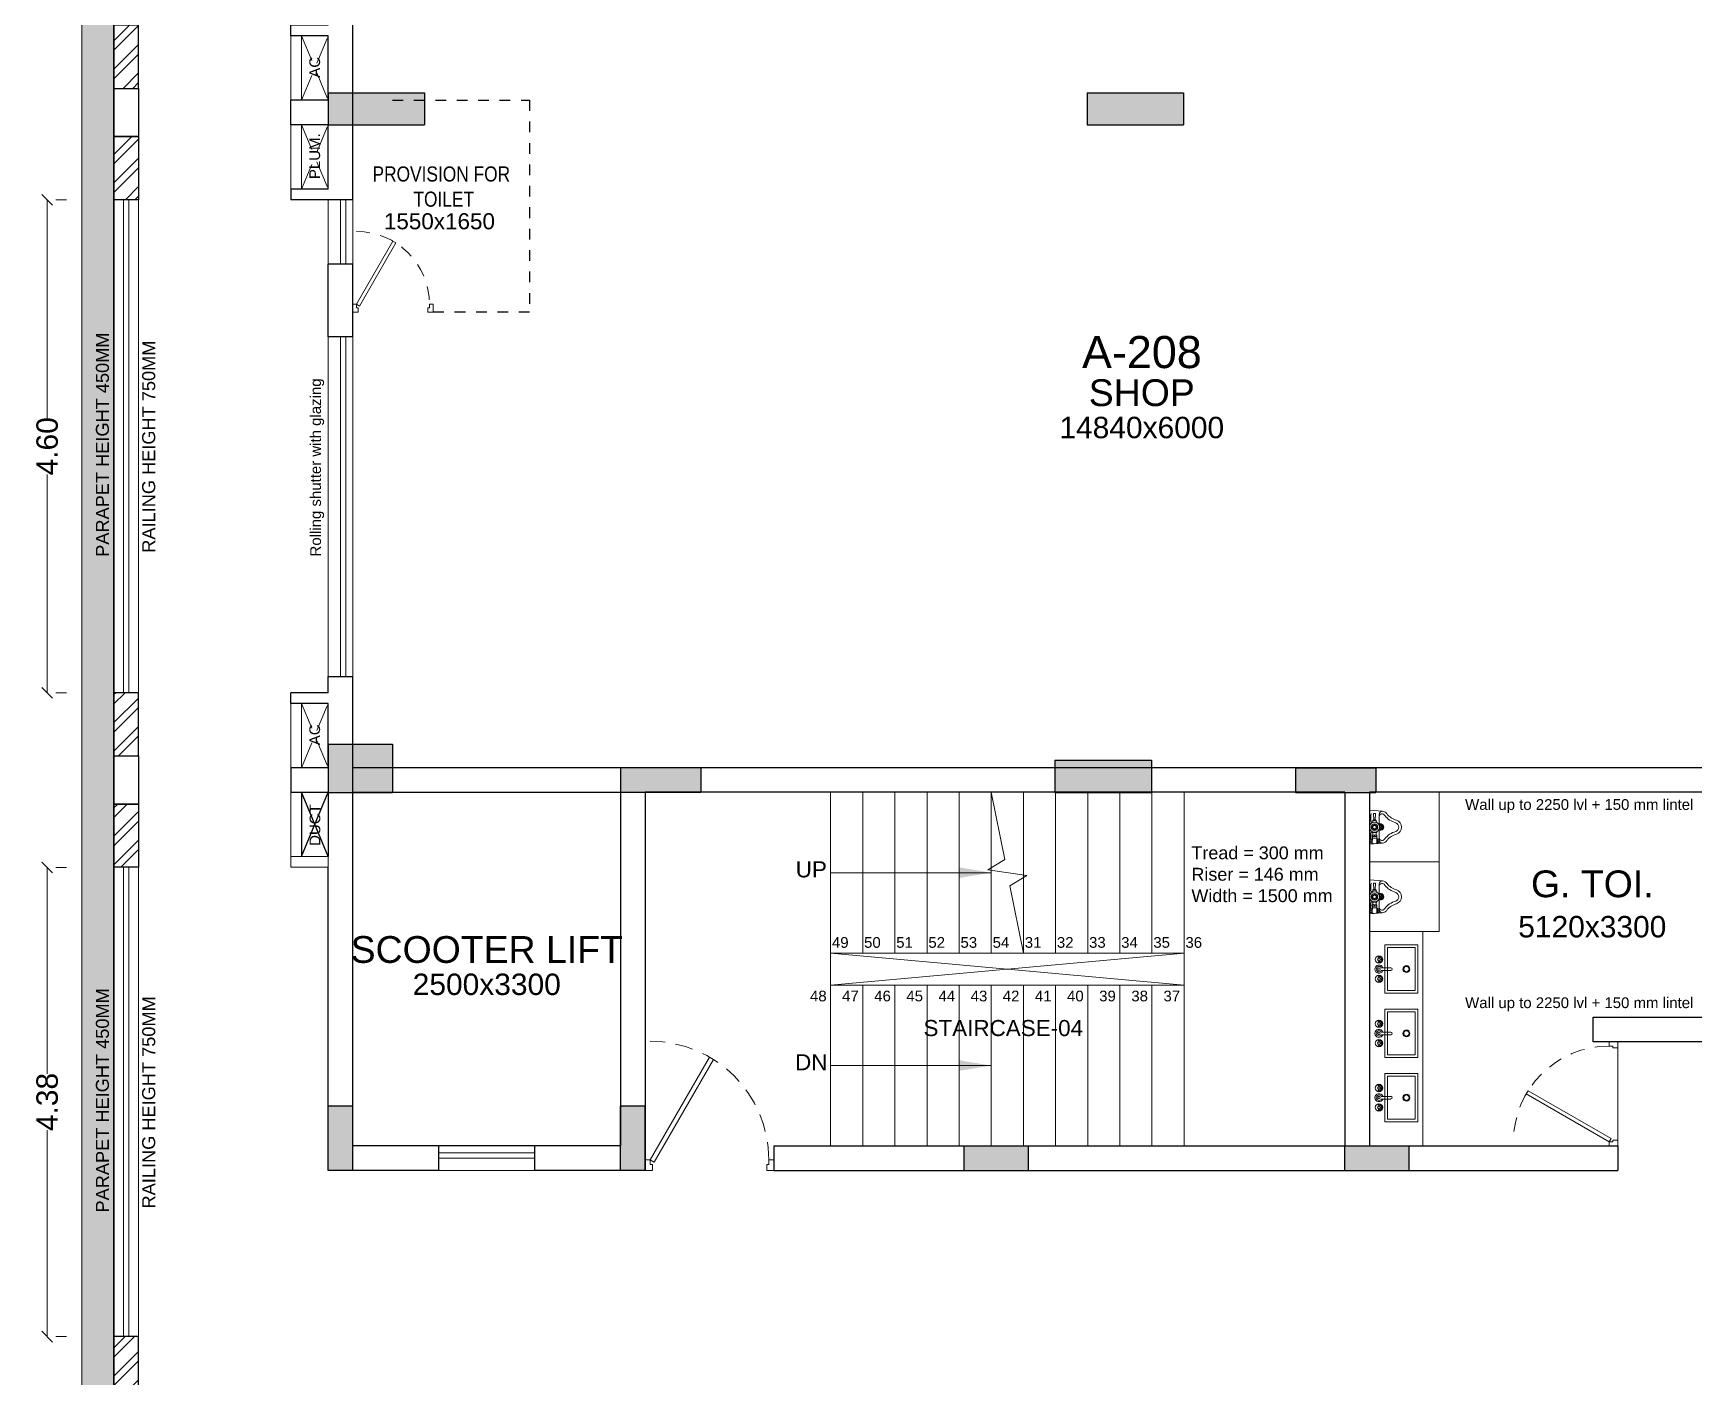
# Model space of a CAD drawing. Header units: metres. Extents: x 9819 to 10514, y 4405 to 4599.
# Drawn here: x 10223.32 to 10238.82, y 4549.88 to 4562.42 of the extents above; entities that cross this region are included whole.
import ezdxf
from ezdxf.enums import TextEntityAlignment as Align

# ---------------------------------------------------------------- set-up
doc = ezdxf.new("R2010")
doc.units = ezdxf.units.M
doc.header["$MEASUREMENT"] = 0
doc.header["$PDMODE"] = 35
doc.header["$PDSIZE"] = 0.3
for name, pattern in [('DASHED2', [0.375, 0.25, -0.125]), ('DOT2', [0.125, 0, -0.125]), ('HIDDEN', [0.375, 0.25, -0.125])]:
    doc.linetypes.add(name, pattern=pattern)
for name, color, linetype, lineweight in [('A_BUP AREA', 2, 'Continuous', 25), ('A_CONC', 1, 'Continuous', 30), ('A_DOOR-WIN', 23, 'Continuous', 9), ('A_DOTTED', 8, 'HIDDEN', 0), ('A_EXT DIM', 7, 'Continuous', 5), ('A_GLAZE', 140, 'Continuous', 5), ('A_LEDGE', 252, 'Continuous', 15), ('A_PLUMBING FIXTURES', 8, 'Continuous', 15), ('A_SHOP NO.', 113, 'Continuous', 5), ('A_SILL 0.09', 9, 'Continuous', 9), ('A_SILL 0.25', 25, 'Continuous', 15), ('A_STAIRS', 21, 'Continuous', 9), ('A_TEXT', 7, 'Continuous', 5), ('A_WALL', 7, 'Continuous', 30), ('A_Wall Hatch', 8, 'Continuous', 5), ('Doorline', 251, 'DASHED2', 13), ('ELE .15', 8, 'Continuous', 15)]:
    doc.layers.add(name, color=color, linetype=linetype, lineweight=lineweight)
doc.layers.add('A_COL. NO', color=4, linetype='Continuous')
doc.layers.add('STRU. COL.', color=1, linetype='Continuous')
doc.layers.get('A_COL. NO').off()
doc.styles.add('A', font='ARIALN.TTF')
doc.styles.get("Standard").update_dxf_attribs({"font": 'arial.ttf'})
doc.dimstyles.new('DIM IN M SMALL', dxfattribs={"dimtxt": 0.2, "dimasz": 0.1, "dimexe": 0, "dimexo": 0, "dimgap": 0, "dimtad": 0, "dimzin": 3, "dimdsep": 46, "dimtxsty": 'Standard', "dimblk": 'OBLIQUE', "dimcen": 0, "dimclrd": 256, "dimclre": 256, "dimclrt": 256, "dimadec": 0, "dimazin": 0, "dimtfac": 1, "dimtofl": 0, "dimtmove": 1, "dimatfit": 3, "dimfxl": 1, "dimtolj": 1, "dimtzin": 0, "dimlwd": -1, "dimlwe": -1, "dimarcsym": 0})
doc.dimstyles.new('DIM IN MM', dxfattribs={"dimtxt": 0.18, "dimasz": 0.075, "dimexe": 0.05, "dimexo": 0.05, "dimgap": 0.05, "dimtad": 0, "dimdec": 0, "dimlfac": 1000, "dimzin": 3, "dimdsep": 46, "dimtxsty": 'A', "dimblk1": 'ARCHTICK', "dimblk2": 'ARCHTICK', "dimsah": 1, "dimcen": 0, "dimclrd": 256, "dimclre": 256, "dimclrt": 256, "dimadec": 0, "dimazin": 0, "dimtfac": 1, "dimtdec": 0, "dimtofl": 0, "dimtmove": 1, "dimatfit": 3, "dimfxl": 1, "dimtolj": 1, "dimtzin": 0, "dimlwd": -1, "dimlwe": -1, "dimarcsym": 0})

# ---------------------------------------------------------------- blocks, each defined once
blk = doc.blocks.new('_ARCHTICK')
at = {"color": 0, "linetype": 'ByBlock', "const_width": 0.15}
blk.add_lwpolyline([(-0.5, -0.5), (0.5, 0.5)], dxfattribs=at)
blk = doc.blocks.new('D-900')
at = {"layer": 'A_DOOR-WIN'}
for points in [[(0.45, 0.794), (0.035, 0.075), (0.063, 0.059), (0.478, 0.778)], [(0, 0.075), (0, 0), (0.05, 0), (0.05, 0.043), (0.035, 0.043), (0.035, 0.075)], [(0.9, 0.075), (0.9, 0), (0.85, 0), (0.85, 0.043), (0.865, 0.043), (0.865, 0.075)]]:
    blk.add_lwpolyline(points, close=True, dxfattribs=at)
at = {"layer": 'Doorline', "ltscale": 0.5}
blk.add_arc((0.035, 0.075), 0.83, 0, 90, dxfattribs=at)
blk = doc.blocks.new('D 750')
at = {"layer": 'A_DOOR-WIN'}
for points in [[(-0.372, 0.665), (-0.035, 0.075), (-0.063, 0.059), (-0.4, 0.649)], [(-0.75, 0.075), (-0.75, 0), (-0.7, 0), (-0.7, 0.043), (-0.715, 0.043), (-0.715, 0.075)], [(0, 0.075), (0, 0), (-0.05, 0), (-0.05, 0.043), (-0.035, 0.043), (-0.035, 0.075)]]:
    blk.add_lwpolyline(points, close=True, dxfattribs=at)
at = {"layer": 'Doorline', "ltscale": 0.5}
blk.add_arc((-0.035, 0.075), 0.68, 90, 180, dxfattribs=at)
blk = doc.blocks.new('Typical shops 2nd')
at = {"layer": 'A_DOOR-WIN'}
for p, q in [((0.465, -5.38), (0.465, -2.21)), ((0.515, -5.38), (0.515, -2.21))]:
    blk.add_line(p, q, dxfattribs=at)
at = {"layer": 'A_DOTTED'}
for p, q in [((0.1, -0.83), (0.35, -0.23)), ((0.1, -0.23), (0.35, -0.83)), ((0.1, -6.23), (0.35, -5.63)), ((0.1, -5.63), (0.35, -6.23))]:
    blk.add_line(p, q, dxfattribs=at)
at = {"layer": 'A_GLAZE'}
for p, q in [((0.465, -1.53), (0.465, -0.93)), ((0.515, -1.53), (0.515, -0.93))]:
    blk.add_line(p, q, dxfattribs=at)
at = {"layer": 'A_LEDGE'}
for p, q in [((0, -0.83), (0, -0.23)), ((0.1, -0.83), (0.1, -0.23)), ((0, -5.63), (0, -6.23)), ((0.1, -5.63), (0.1, -6.23))]:
    blk.add_line(p, q, dxfattribs=at)
at = {"layer": 'A_SILL 0.09'}
for p, q in [((0.35, -1.53), (0.35, -0.93)), ((0.58, -1.53), (0.58, -0.93)), ((0.35, -5.38), (0.35, -2.21)), ((0.58, -2.21), (0.58, -5.38))]:
    blk.add_line(p, q, dxfattribs=at)
at = {"layer": 'A_WALL'}
for p, q in [((0, -0.23), (0, 0)), ((0.35, -0.23), (0, -0.23)), ((0.35, -0.83), (0.35, -0.23)), ((0.58, -0.93), (0.58, -0.23)), ((0.35, -0.83), (0, -0.83)), ((0, -0.83), (0, -0.93)), ((0.58, -0.93), (0, -0.93)), ((0.35, -2.21), (0.35, -1.53)), ((0.58, -1.53), (0.35, -1.53)), ((0.58, -2.21), (0.58, -1.53)), ((0.58, -2.21), (0.35, -2.21)), ((0.35, -5.53), (0.35, -5.38)), ((0.35, -5.38), (0.58, -5.38)), ((0.58, -6.46), (0.58, -5.38)), ((0.35, -5.53), (0, -5.53)), ((0, -5.63), (0, -5.53)), ((0.35, -5.63), (0, -5.63)), ((0.35, -6.23), (0.35, -5.63)), ((0.35, -6.23), (0, -6.23))]:
    blk.add_line(p, q, dxfattribs=at)
at = {"layer": 'A_WALL', "color": 252, "linetype": 'DASHED2', "ltscale": 0.3, "true_color": 0x939598}
blk.add_lwpolyline([(0.95, 0), (2.23, 0), (2.23, -1.98), (1.33, -1.98)], dxfattribs=at)
at = {"layer": 'A_DOOR-WIN', "xscale": -1}
blk.add_blockref('D 750', (0.58, -1.98), dxfattribs=at)
at = {"insert": (0.419, -0.618), "char_height": 0.1411, "width": 1.97366, "attachment_point": 1, "style": 'A'}
blk.add_mtext('\\pxqc;PROVISION FOR\\P TOILET ', dxfattribs=at)
at = {"layer": 'A_TEXT'}
for s, p in [('PLUM.', (0.274, -0.523)), ('Rolling shutter with glazing', (0.282, -3.428)), ('AC', (0.274, -5.923))]:
    blk.add_text(s, height=0.1, rotation=90, dxfattribs=at).set_placement(p, align=Align.CENTER)
for s, height, p in [('1550x1650', 0.15, (1.388, -1.205)), ('SHOP', 0.25, (7.945, -2.855)), ('14840x6000', 0.2, (7.945, -3.155))]:
    blk.add_text(s, height=height, dxfattribs=at).set_placement(p, align=Align.CENTER)
blk = doc.blocks.new('6P-BAMBI-flat-18')
at = {"ltscale": 0.5}
for p, q in [((0, 0.143), (0, 0.159)), ((0, 0.159), (0.123, 0.149)), ((0, 0.143), (0, 0.117)), ((0, -0.159), (0, 0.117)), ((0.006, 0.147), (0.023, 0.147)), ((0.006, 0.147), (0.006, 0.113)), ((0.006, 0.113), (0.023, 0.113)), ((0.008, 0.13), (0.021, 0.13)), ((0.014, 0.113), (0.014, 0.059)), ((0.023, 0.15), (0.023, 0.11)), ((0.023, 0.15), (0.025, 0.15)), ((0.023, 0.11), (0.028, 0.11)), ((0.025, 0.15), (0.025, 0.11)), ((0.071, 0.088), (0.026, 0.088)), ((0.026, 0.074), (0.026, 0.088)), ((0.071, 0.074), (0.026, 0.074)), ((0.026, 0.05), (0.026, 0.041)), ((0.026, 0.05), (0.07, 0.05)), ((0.028, 0.12), (0.028, 0.103)), ((0.028, 0.088), (0.028, 0.103)), ((0.028, 0.103), (0.069, 0.103)), ((0.033, 0.05), (0.033, 0.074)), ((0.048, 0.076), (0.048, 0.086)), ((0.064, 0.05), (0.064, 0.074)), ((0.068, 0.088), (0.068, 0.103)), ((0.069, 0.12), (0.069, 0.103)), ((0.069, 0.11), (0.08, 0.11)), ((0.07, 0.05), (0.07, 0.041)), ((0.071, 0.15), (0.08, 0.15)), ((0.071, 0.15), (0.071, 0.11)), ((0.071, 0.074), (0.071, 0.088)), ((0.08, 0.15), (0.08, 0.11)), ((0.086, 0.148), (0.08, 0.149)), ((0.08, 0.147), (0.09, 0.147)), ((0.08, 0.113), (0.09, 0.113)), ((0.082, 0.13), (0.088, 0.13)), ((0.09, 0.147), (0.09, 0.113)), ((0.09, 0.021), (0.09, 0.116)), ((0, -0.159), (0.123, -0.149)), ((0.014, -0.115), (0.014, -0.059)), ((0.027, -0.042), (0.027, -0.045)), ((0.037, -0.045), (0.027, -0.045)), ((0.033, -0.045), (0.033, -0.063)), ((0.033, -0.063), (0.035, -0.065)), ((0.063, -0.063), (0.033, -0.063)), ((0.061, -0.065), (0.035, -0.065)), ((0.039, -0.126), (0.041, -0.069)), ((0.039, -0.126), (0.041, -0.128)), ((0.039, -0.126), (0.057, -0.126)), ((0.041, -0.069), (0.055, -0.069)), ((0.041, -0.128), (0.055, -0.128)), ((0.057, -0.126), (0.055, -0.069)), ((0.057, -0.126), (0.055, -0.128)), ((0.059, -0.045), (0.069, -0.045)), ((0.063, -0.063), (0.061, -0.065)), ((0.063, -0.045), (0.063, -0.063)), ((0.069, -0.042), (0.069, -0.045)), ((0.09, -0.116), (0.09, -0.021))]:
    blk.add_line(p, q, dxfattribs=at)
blk.add_lwpolyline([(0.032, -0.009), (0.048, -0.018), (0.064, -0.009), (0.064, 0.009), (0.048, 0.018), (0.032, 0.009)], close=True)
for centre, radius in [((0.048, 0), 0.0469), ((0.048, 0), 0.03), ((0.048, 0), 0.029), ((0.048, 0), 0.019), ((0.048, 0), 0.016), ((0.105, 0.018), 0.004), ((0.105, 0), 0.004), ((0.118, 0.013), 0.004), ((0.123, 0), 0.004), ((0.105, -0.018), 0.004), ((0.118, -0.013), 0.004)]:
    blk.add_circle(centre, radius, dxfattribs=at)
for centre, radius, start, end in [((0.028, 0.138), 0.0223, 157.5879, 202.4121), ((0.028, 0.121), 0.0223, 157.5879, 202.4121), ((0.028, 0.059), 0.014, 180, 261.7868), ((0.001, 0.138), 0.0223, 337.5879, 22.4121), ((0.001, 0.121), 0.0223, 337.5879, 22.4121), ((0.048, 0.103), 0.0519, 63.7158, 116.2842), ((0.037, 0.059), 0.0295, 67.5879, 112.4121), ((0.037, 0.103), 0.0295, 247.5879, 292.4121), ((0.043, 0.02), 0.0304, 97.8129, 124.2621), ((0.059, 0.059), 0.0295, 67.5879, 112.4121), ((0.059, 0.103), 0.0295, 247.5879, 292.4121), ((0.053, 0.02), 0.0304, 55.7379, 82.1871), ((0.102, 0.138), 0.0223, 157.5879, 202.4121), ((0.102, 0.121), 0.0223, 157.5879, 202.4121), ((0.159, 0.11), 0.0773, 171.3259, 171.3813), ((0.068, 0.138), 0.0223, 337.5879, 22.4121), ((0.068, 0.121), 0.0223, 337.5879, 22.4121), ((0.124, 0.115), 0.0341, 91.4853, 177.6343), ((0.1, 0.119), 0.0185, 116.9779, 124.4727), ((0.119, 0.095), 0.0293, 29.0945, 168.479), ((0.105, 0), 0.03, 240, 120), ((0.105, 0), 0.025, 233.1301, 126.8699), ((0.092, 0.013), 0.004, 295.9057, 96.1735), ((0.118, 0.095), 0.0538, 31.6584, 84.8116), ((0.295, 0.223), 0.189, 217.0065, 254.7999), ((0.297, 0.227), 0.168, 217.9141, 254.9362), ((0.232, 0), 0.043, 0, 71.887), ((0.232, 0), 0.068, 0, 71.887), ((0.028, -0.059), 0.014, 94.096, 180), ((0.022, -0.115), 0.008, 180, 270), ((0.038, -0.018), 0.0275, 247.5879, 267.8858), ((0.046, -0.064), 0.00754, 193.7683, 230.2425), ((0.05, -0.064), 0.00754, 309.7575, 346.2317), ((0.059, -0.018), 0.0275, 272.1142, 292.4121), ((0.119, -0.095), 0.0293, 191.521, 330.9055), ((0.124, -0.115), 0.0341, 182.3657, 268.5147), ((0.092, -0.013), 0.004, 263.8265, 64.0943), ((0.118, -0.095), 0.0538, 275.1884, 328.3416), ((0.295, -0.223), 0.189, 105.2001, 142.9935), ((0.297, -0.227), 0.168, 105.0638, 142.0859), ((0.232, 0), 0.043, 288.113, 0), ((0.232, 0), 0.068, 288.113, 0)]:
    blk.add_arc(centre, radius, start, end, dxfattribs=at)
blk = doc.blocks.new('S7-flat-32')
at = {"ltscale": 0.5}
for p, q in [((5388.851, -19005.32), (5388.851, -19004.87)), ((5388.851, -19004.87), (5389.16, -19004.87)), ((5388.851, -19005.32), (5388.851, -19004.87)), ((5388.851, -19004.87), (5389.16, -19004.87)), ((5388.876, -19005.295), (5388.876, -19004.895)), ((5388.876, -19004.895), (5389.135, -19004.895)), ((5388.876, -19005.295), (5388.876, -19004.895)), ((5388.876, -19004.895), (5389.135, -19004.895)), ((5389.135, -19004.895), (5389.135, -19005.295)), ((5389.135, -19004.895), (5389.135, -19005.295)), ((5389.16, -19004.87), (5389.16, -19005.32)), ((5389.16, -19004.87), (5389.16, -19005.32)), ((5389.212, -19004.993), (5389.212, -19004.986)), ((5389.212, -19004.993), (5389.212, -19004.986)), ((5389.218, -19004.992), (5389.218, -19004.986)), ((5389.218, -19004.992), (5389.218, -19004.986)), ((5389.194, -19005.083), (5389.103, -19005.083)), ((5389.194, -19005.083), (5389.103, -19005.083)), ((5389.103, -19005.108), (5389.194, -19005.108)), ((5389.103, -19005.108), (5389.194, -19005.108)), ((5389.203, -19005.001), (5389.196, -19005.001)), ((5389.203, -19005.001), (5389.196, -19005.001)), ((5389.203, -19005.008), (5389.196, -19005.008)), ((5389.203, -19005.008), (5389.196, -19005.008)), ((5389.212, -19005.017), (5389.212, -19005.023)), ((5389.212, -19005.017), (5389.212, -19005.023)), ((5389.218, -19005.016), (5389.218, -19005.023)), ((5389.218, -19005.016), (5389.218, -19005.023)), ((5389.135, -19005.295), (5388.876, -19005.295)), ((5389.135, -19005.295), (5388.876, -19005.295)), ((5389.203, -19005.183), (5389.196, -19005.183)), ((5389.203, -19005.183), (5389.196, -19005.183)), ((5389.203, -19005.189), (5389.196, -19005.189)), ((5389.203, -19005.189), (5389.196, -19005.189)), ((5389.212, -19005.174), (5389.212, -19005.167)), ((5389.212, -19005.174), (5389.212, -19005.167)), ((5389.212, -19005.198), (5389.212, -19005.205)), ((5389.212, -19005.198), (5389.212, -19005.205)), ((5389.218, -19005.174), (5389.218, -19005.167)), ((5389.218, -19005.174), (5389.218, -19005.167)), ((5389.218, -19005.198), (5389.218, -19005.205)), ((5389.218, -19005.198), (5389.218, -19005.205)), ((5389.16, -19005.32), (5388.851, -19005.32)), ((5389.16, -19005.32), (5388.851, -19005.32))]:
    blk.add_line(p, q, dxfattribs=at)
for centre, radius in [((5389.215, -19005.005), 0.0344), ((5389.215, -19005.005), 0.0344), ((5389.215, -19004.98), 0.00699), ((5389.215, -19004.98), 0.00699), ((5388.959, -19005.095), 0.0326), ((5388.959, -19005.095), 0.0326), ((5388.959, -19005.095), 0.025), ((5388.959, -19005.095), 0.025), ((5389.19, -19005.005), 0.00699), ((5389.19, -19005.005), 0.00699), ((5389.215, -19005.005), 0.0125), ((5389.215, -19005.005), 0.0125), ((5389.215, -19005.095), 0.0125), ((5389.215, -19005.095), 0.0125), ((5389.215, -19005.03), 0.00699), ((5389.215, -19005.03), 0.00699), ((5389.215, -19005.186), 0.0344), ((5389.215, -19005.186), 0.0344), ((5389.19, -19005.186), 0.00699), ((5389.19, -19005.186), 0.00699), ((5389.215, -19005.186), 0.0125), ((5389.215, -19005.186), 0.0125), ((5389.215, -19005.161), 0.00699), ((5389.215, -19005.161), 0.00699), ((5389.215, -19005.211), 0.00699), ((5389.215, -19005.211), 0.00699)]:
    blk.add_circle(centre, radius, dxfattribs=at)
for centre, radius, start, end in [((5389.215, -19005.005), 0.025, 106.2342, 163.9047), ((5389.215, -19005.005), 0.025, 106.2342, 163.9047), ((5389.103, -19005.095), 0.0125, 90, 270), ((5389.103, -19005.095), 0.0125, 90, 270), ((5389.215, -19005.095), 0.0375, 199.6514, 160.3603), ((5389.215, -19005.095), 0.0375, 199.6514, 160.3603), ((5389.215, -19005.005), 0.025, 196.12, 254.0884), ((5389.215, -19005.005), 0.025, 196.12, 254.0884), ((5389.215, -19005.095), 0.025, 210.3431, 149.7554), ((5389.215, -19005.095), 0.025, 210.3431, 149.7554), ((5389.215, -19005.186), 0.025, 106.4413, 164.0789), ((5389.215, -19005.186), 0.025, 106.4413, 164.0789), ((5389.215, -19005.186), 0.025, 195.2407, 254.2093), ((5389.215, -19005.186), 0.025, 195.2407, 254.2093)]:
    blk.add_arc(centre, radius, start, end, dxfattribs=at)
blk = doc.blocks.new('col')
at = {"linetype": 'Continuous'}
blk.add_hatch(color=256, dxfattribs=at).paths.add_polyline_path([(0, 0), (1, 0), (1, 1), (0, 1), (0, 0)])
at = {"linetype": 'Continuous', "lineweight": 25}
for p, q in [((0, 1), (1, 1)), ((0, 1), (0, 0)), ((1, 1), (1, 0)), ((0, 0), (1, 0))]:
    blk.add_line(p, q, dxfattribs=at)
blk = doc.blocks.new('WING-A REVISEC COL.')
at = {"layer": 'STRU. COL.', "zscale": 0.23}
for p, xscale, yscale in [((5371.299, -8864.746), 0.9, 0.3), ((5378.384, -8864.746), 0.9, 0.3), ((5371.299, -8870.976), 0.6, 0.45), ((5378.084, -8870.976), 0.9, 0.3), ((5380.329, -8870.976), 0.75, 0.23)]:
    blk.add_blockref('col', p, dxfattribs=dict(at, xscale=xscale, yscale=yscale))
for p, xscale, yscale, rotation in [((5374.029, -8870.746), 0.23, 0.75, 270), ((5371.299, -8874.506), -0.6, 0.23, 270), ((5374.029, -8874.506), -0.6, 0.23, 270), ((5377.237, -8874.276), -0.6, 0.23, 180), ((5380.789, -8874.276), -0.6, 0.23, 180)]:
    blk.add_blockref('col', p, dxfattribs=dict(at, xscale=xscale, yscale=yscale, rotation=rotation))
blk = doc.blocks.new('A$C5cf436e8')
at = {"transparency": 33554493}
h = blk.add_hatch(color=256, dxfattribs=at)
h.dxf.hatch_style = 1
h.paths.add_polyline_path([(-32.21, -72.38), (2.3, -72.38), (2.3, 0.3), (-32.21, 0.3)])
h.paths.add_polyline_path([(-31.91, -72.08), (2, -72.08), (2, 0), (-31.91, 0)], flags=16)
at = {"lineweight": 30, "true_color": 0x636466}
h = blk.add_hatch(dxfattribs=at)
h.set_pattern_fill('ANSI32', color=251, scale=0.5)
h.set_pattern_definition([(45, (-9908.29707, -4401.00705), (-0.1325825215, 0.1325825215), []), (45, (-9908.20869, -4401.00705), (-0.1325825215, 0.1325825215), [])])
h.paths.add_polyline_path([(0.11, 0), (0.11, -0.23), (1.77, -0.23), (1.77, -1.89), (2, -1.89), (2, 0)])
h.paths.add_polyline_path([(2, -2.93), (2, -2.34), (1.77, -2.34), (1.77, -2.93)])
h.paths.add_polyline_path([(2, -7.53), (2, -8.12), (1.77, -8.12), (1.77, -7.53)])
h.paths.add_polyline_path([(2, -9.16), (2, -8.57), (1.77, -8.57), (1.77, -9.16)])
h.paths.add_polyline_path([(2, -13.76), (2, -14.35), (1.77, -14.35), (1.77, -13.76)])
h.paths.add_polyline_path([(2, -15.39), (2, -14.8), (1.77, -14.8), (1.77, -15.39)])
h.paths.add_polyline_path([(2, -19.99), (2, -20.58), (1.77, -20.58), (1.77, -19.99)])
h.paths.add_polyline_path([(2, -21.62), (2, -21.03), (1.77, -21.03), (1.77, -21.62)])
h.paths.add_polyline_path([(2, -26.22), (2, -26.81), (1.77, -26.81), (1.77, -26.22)])
h.paths.add_polyline_path([(2, -27.85), (2, -27.26), (1.77, -27.26), (1.77, -27.85)])
h.paths.add_polyline_path([(2, -32.45), (2, -33.04), (1.77, -33.04), (1.77, -32.45)])
h.paths.add_polyline_path([(2, -34.08), (2, -33.49), (1.77, -33.49), (1.77, -34.08)])
h.paths.add_polyline_path([(2, -38.46), (2, -39.05), (1.77, -39.05), (1.77, -38.46)])
h.paths.add_polyline_path([(2, -40.09), (2, -39.5), (1.77, -39.5), (1.77, -40.09)])
h.paths.add_polyline_path([(2, -46.32), (2, -45.73), (1.77, -45.73), (1.77, -46.32)])
h.paths.add_polyline_path([(2, -44.69), (2, -45.28), (1.77, -45.28), (1.77, -44.69)])
h.paths.add_polyline_path([(2, -50.92), (2, -51.51), (1.77, -51.51), (1.77, -50.92)])
h.paths.add_polyline_path([(2, -52.55), (2, -51.96), (1.77, -51.96), (1.77, -52.55)])
h.paths.add_polyline_path([(2, -58.78), (2, -58.19), (1.77, -58.19), (1.77, -58.78)])
h.paths.add_polyline_path([(2, -57.15), (2, -57.74), (1.77, -57.74), (1.77, -57.15)])
h.paths.add_polyline_path([(2, -64.99), (2, -63.81), (1.77, -63.81), (1.77, -64.99)])
h.paths.add_polyline_path([(0.11, -72.08), (0.11, -71.85), (1.77, -71.85), (1.77, -70.19), (2, -70.19), (2, -72.08)])
h.paths.add_polyline_path([(-0.93, -72.08), (-0.34, -72.08), (-0.34, -71.85), (-0.93, -71.85)])
h.paths.add_polyline_path([(-6.72, -72.08), (-7.31, -72.08), (-7.31, -71.85), (-6.72, -71.85)])
h.paths.add_polyline_path([(-8.35, -72.08), (-7.76, -72.08), (-7.76, -71.85), (-8.35, -71.85)])
h.paths.add_polyline_path([(-23.19, -72.08), (-22.6, -72.08), (-22.6, -71.85), (-23.19, -71.85)])
h.paths.add_polyline_path([(-21.56, -72.08), (-22.15, -72.08), (-22.15, -71.85), (-21.56, -71.85)])
h.paths.add_polyline_path([(-15.77, -72.08), (-15.18, -72.08), (-15.18, -71.85), (-15.77, -71.85)])
h.paths.add_polyline_path([(-14.14, -72.08), (-14.73, -72.08), (-14.73, -71.85), (-14.14, -71.85)])
h.paths.add_polyline_path([(-30.02, -72.08), (-30.02, -71.85), (-31.68, -71.85), (-31.68, -70.19), (-31.91, -70.19), (-31.91, -72.08)])
h.paths.add_polyline_path([(-29.57, -72.08), (-28.98, -72.08), (-28.98, -71.85), (-29.57, -71.85)])
h.paths.add_polyline_path([(-31.91, -64.99), (-31.91, -63.81), (-31.68, -63.81), (-31.68, -64.99)])
h.paths.add_polyline_path([(-31.91, -58.78), (-31.91, -58.19), (-31.68, -58.19), (-31.68, -58.78)])
h.paths.add_polyline_path([(-31.91, -57.15), (-31.91, -57.74), (-31.68, -57.74), (-31.68, -57.15)])
h.paths.add_polyline_path([(-31.91, -52.55), (-31.91, -51.96), (-31.68, -51.96), (-31.68, -52.55)])
h.paths.add_polyline_path([(-31.91, -50.92), (-31.91, -51.51), (-31.68, -51.51), (-31.68, -50.92)])
h.paths.add_polyline_path([(-31.91, -46.32), (-31.91, -45.73), (-31.68, -45.73), (-31.68, -46.32)])
h.paths.add_polyline_path([(-31.91, -44.69), (-31.91, -45.28), (-31.68, -45.28), (-31.68, -44.69)])
h.paths.add_polyline_path([(-31.91, -40.09), (-31.91, -39.5), (-31.68, -39.5), (-31.68, -40.09)])
h.paths.add_polyline_path([(-31.91, -38.46), (-31.91, -39.05), (-31.68, -39.05), (-31.68, -38.46)])
h.paths.add_polyline_path([(-31.91, -34.08), (-31.91, -33.49), (-31.68, -33.49), (-31.68, -34.08)])
h.paths.add_polyline_path([(-31.91, -32.45), (-31.91, -33.04), (-31.68, -33.04), (-31.68, -32.45)])
h.paths.add_polyline_path([(-31.91, -27.85), (-31.91, -27.26), (-31.68, -27.26), (-31.68, -27.85)])
h.paths.add_polyline_path([(-31.91, -26.22), (-31.91, -26.81), (-31.68, -26.81), (-31.68, -26.22)])
h.paths.add_polyline_path([(-31.91, -21.62), (-31.91, -21.03), (-31.68, -21.03), (-31.68, -21.62)])
h.paths.add_polyline_path([(-31.91, -19.99), (-31.91, -20.58), (-31.68, -20.58), (-31.68, -19.99)])
h.paths.add_polyline_path([(-31.91, -15.39), (-31.91, -14.8), (-31.68, -14.8), (-31.68, -15.39)])
h.paths.add_polyline_path([(-31.91, -13.76), (-31.91, -14.35), (-31.68, -14.35), (-31.68, -13.76)])
h.paths.add_polyline_path([(-31.91, -9.16), (-31.91, -8.57), (-31.68, -8.57), (-31.68, -9.16)])
h.paths.add_polyline_path([(-31.91, -7.53), (-31.91, -8.12), (-31.68, -8.12), (-31.68, -7.53)])
h.paths.add_polyline_path([(-31.91, -2.93), (-31.91, -2.34), (-31.68, -2.34), (-31.68, -2.93)])
h.paths.add_polyline_path([(-30.02, 0), (-30.02, -0.23), (-31.68, -0.23), (-31.68, -1.89), (-31.91, -1.89), (-31.91, 0)])
at = {"layer": 'A_CONC'}
for points in [[(-31.91, -26.81), (-31.68, -26.81), (-31.68, -27.26), (-31.91, -27.26)], [(-31.91, -33.04), (-31.68, -33.04), (-31.68, -33.49), (-31.91, -33.49)]]:
    blk.add_lwpolyline(points, close=True, dxfattribs=at)
at = {"layer": 'A_GLAZE', "elevation": 0}
for points in [[(-31.82, -32.45), (-31.77, -32.45), (-31.77, -27.85), (-31.82, -27.85)], [(-31.82, -38.46), (-31.77, -38.46), (-31.77, -34.08), (-31.82, -34.08)]]:
    blk.add_lwpolyline(points, close=True, dxfattribs=at)
at = {"layer": 'A_SILL 0.25'}
blk.add_lwpolyline([(2, -34.08), (2, 0), (-31.91, 0), (-31.91, -72.08), (2, -72.08), (2, -38.46)], dxfattribs=at)
at = {"layer": 'A_TEXT', "color": 32, "true_color": 0xcd6928}
for p, q in [((-31.91, -32.45), (-31.91, -27.85)), ((-31.68, -27.85), (-31.68, -32.45)), ((-31.91, -38.46), (-31.91, -34.08)), ((-31.68, -34.08), (-31.68, -38.46))]:
    blk.add_line(p, q, dxfattribs=at)
at = {"layer": 'A_WALL'}
for points in [[(-31.91, -26.22), (-31.91, -26.81), (-31.68, -26.81), (-31.68, -26.22)], [(-31.91, -27.85), (-31.91, -27.26), (-31.68, -27.26), (-31.68, -27.85)], [(-31.91, -32.45), (-31.91, -33.04), (-31.68, -33.04), (-31.68, -32.45)], [(-31.91, -34.08), (-31.91, -33.49), (-31.68, -33.49), (-31.68, -34.08)], [(-31.91, -38.46), (-31.91, -39.05), (-31.68, -39.05), (-31.68, -38.46)]]:
    blk.add_lwpolyline(points, close=True, dxfattribs=at)
at = {"layer": 'ELE .15', "color": 7, "true_color": 0xffffff}
blk.add_lwpolyline([(2.3, -34.08), (2.3, 0.3), (-32.21, 0.3), (-32.21, -72.38), (2.3, -72.38), (2.3, -38.46)], dxfattribs=at)
at = {"layer": 'A_TEXT', "color": 32, "true_color": 0xcd6928, "char_height": 0.1215, "attachment_point": 1, "rotation": 90}
for insert in [(-32.079, -31.182), (-32.079, -37.302)]:
    blk.add_mtext_dynamic_manual_height_columns('PARAPET HEIGHT 450MM', width=3.42392, gutter_width=0.931, heights=[0], dxfattribs=dict(at, insert=insert))
at = {"layer": 'A_TEXT', "color": 4, "char_height": 0.1215, "attachment_point": 1, "rotation": 90}
for insert in [(-31.647, -31.144), (-31.647, -37.264)]:
    blk.add_mtext_dynamic_manual_height_columns('RAILING HEIGHT 750MM', width=3.42392, gutter_width=0.931, heights=[0], dxfattribs=dict(at, insert=insert))
blk = doc.blocks.new('_Oblique')
at = {"color": 0, "linetype": 'ByBlock', "lineweight": -2}
blk.add_line((-0.5, -0.5), (0.5, 0.5), dxfattribs=at)
blk = doc.blocks.new('*D2107')
at = {"layer": 'A_EXT DIM', "linetype": 'DOT2', "transparency": 16777216}
for p, q in [((10223.632, 4560.864), (10223.452, 4560.864)), ((10223.632, 4556.264), (10223.452, 4556.264))]:
    blk.add_line(p, q, dxfattribs=at)
at = {"layer": 'A_EXT DIM', "transparency": 16777216}
for p, q in [((10223.452, 4560.864), (10223.452, 4558.828)), ((10223.452, 4556.264), (10223.452, 4558.301))]:
    blk.add_line(p, q, dxfattribs=at)
at = {"layer": 'Defpoints', "color": 0, "lineweight": 0, "transparency": 16777216}
for p in [(10224.075, 4560.864), (10223.452, 4556.264), (10224.075, 4556.264)]:
    blk.add_point(p, dxfattribs=at)
at = {"layer": 'A_EXT DIM', "transparency": 16777216, "xscale": 0.1, "yscale": 0.1, "zscale": 0.1}
for p, rotation in [((10223.452, 4560.864), 90), ((10223.452, 4556.264), 270)]:
    blk.add_blockref('_Oblique', p, dxfattribs=dict(at, rotation=rotation))
at = {"layer": 'A_EXT DIM', "lineweight": 0, "transparency": 16777216, "insert": (10223.452, 4558.564), "char_height": 0.2, "attachment_point": 5, "rotation": 90}
blk.add_mtext('\\A1;4.60', dxfattribs=at)
blk = doc.blocks.new('*D2112')
at = {"layer": 'A_EXT DIM', "linetype": 'DOT2', "transparency": 16777216}
for p, q in [((10223.632, 4554.634), (10223.452, 4554.634)), ((10223.632, 4550.254), (10223.452, 4550.254))]:
    blk.add_line(p, q, dxfattribs=at)
at = {"layer": 'A_EXT DIM', "transparency": 16777216}
for p, q in [((10223.452, 4554.634), (10223.452, 4552.708)), ((10223.452, 4550.254), (10223.452, 4552.18))]:
    blk.add_line(p, q, dxfattribs=at)
at = {"layer": 'Defpoints', "color": 0, "lineweight": 0, "transparency": 16777216}
for p in [(10224.075, 4554.634), (10223.452, 4550.254), (10224.075, 4550.254)]:
    blk.add_point(p, dxfattribs=at)
at = {"layer": 'A_EXT DIM', "transparency": 16777216, "xscale": 0.1, "yscale": 0.1, "zscale": 0.1}
for p, rotation in [((10223.452, 4554.634), 90), ((10223.452, 4550.254), 270)]:
    blk.add_blockref('_Oblique', p, dxfattribs=dict(at, rotation=rotation))
at = {"layer": 'A_EXT DIM', "lineweight": 0, "transparency": 16777216, "insert": (10223.452, 4552.444), "char_height": 0.2, "attachment_point": 5, "rotation": 90}
blk.add_mtext('\\A1;4.38', dxfattribs=at)

msp = doc.modelspace()

# ---------------------------------------------------------------- linework, layer by layer
at = {"layer": 'A_BUP AREA'}
msp.add_lwpolyline([(10257.9853, 4516.6344), (10224.0753, 4516.6344), (10224.0753, 4588.7144), (10257.9853, 4588.7144)], close=True, dxfattribs=at)
at = {"layer": 'A_DOOR-WIN'}
for p, q in [((10228.0053, 4551.9694), (10227.1053, 4551.9694)), ((10228.0053, 4551.9194), (10227.1053, 4551.9194))]:
    msp.add_line(p, q, dxfattribs=at)
at = {"layer": 'A_DOTTED', "linetype": 'Continuous'}
for points in [[(10234.0653, 4552.0344), (10234.0653, 4553.5344), (10230.7653, 4553.8344), (10230.7653, 4555.3344)], [(10230.7653, 4552.0344), (10230.7653, 4553.5344), (10234.0653, 4553.8344), (10234.0653, 4555.3344)]]:
    msp.add_lwpolyline(points, dxfattribs=at)
at = {"layer": 'A_LEDGE'}
msp.add_line((10225.7253, 4554.7344), (10225.7253, 4555.3344), dxfattribs=at)
at = {"layer": 'A_PLUMBING FIXTURES'}
msp.add_line((10236.2953, 4554.0344), (10236.2953, 4552.0344), dxfattribs=at)
for points in [[(10235.7953, 4555.3344), (10236.4453, 4555.3344), (10236.4453, 4554.6844), (10235.7953, 4554.6844)], [(10235.7953, 4554.6844), (10236.4453, 4554.6844), (10236.4453, 4554.0344), (10235.7953, 4554.0344)]]:
    msp.add_lwpolyline(points, close=True, dxfattribs=at)
at = {"layer": 'A_SILL 0.09'}
for p, q in [((10238.1153, 4552.0344), (10238.1153, 4553.0044)), ((10228.0053, 4551.8044), (10227.1053, 4551.8044))]:
    msp.add_line(p, q, dxfattribs=at)
at = {"layer": 'A_SILL 0.25'}
msp.add_lwpolyline([(10226.0753, 4588.4844), (10224.3053, 4588.4844), (10224.3053, 4516.8644), (10257.7553, 4516.8644), (10257.7553, 4549.5544), (10270.0153, 4549.5544), (10270.0153, 4516.8644), (10303.4653, 4516.8644), (10303.4653, 4549.5544), (10315.7253, 4549.5544), (10315.7253, 4516.8644), (10349.1753, 4516.8644), (10349.1753, 4588.4844), (10347.4053, 4588.4844)], dxfattribs=at)
at = {"layer": 'A_STAIRS'}
for p, q in [((10231.0653, 4553.8344), (10231.0653, 4555.3344)), ((10231.3653, 4553.8344), (10231.3653, 4555.3344)), ((10231.6653, 4553.8344), (10231.6653, 4555.3344)), ((10231.9653, 4553.8344), (10231.9653, 4555.3344)), ((10232.8653, 4553.8344), (10232.8653, 4555.3344)), ((10233.1653, 4553.8344), (10233.1653, 4555.3344)), ((10233.4653, 4553.8344), (10233.4653, 4555.3344)), ((10233.7653, 4553.8344), (10233.7653, 4555.3344)), ((10231.0653, 4553.5344), (10231.0653, 4552.0344)), ((10231.3653, 4553.5344), (10231.3653, 4552.0344)), ((10231.6653, 4553.5344), (10231.6653, 4552.0344)), ((10231.9653, 4553.5344), (10231.9653, 4552.0344)), ((10232.2653, 4553.5344), (10232.2653, 4552.0344)), ((10232.5653, 4553.5344), (10232.5653, 4552.0344)), ((10232.8653, 4553.5344), (10232.8653, 4552.0344)), ((10233.1653, 4553.5344), (10233.1653, 4552.0344)), ((10233.4653, 4553.5344), (10233.4653, 4552.0344)), ((10233.7653, 4553.5344), (10233.7653, 4552.0344))]:
    msp.add_line(p, q, dxfattribs=at)
at = {"layer": 'A_STAIRS', "linetype": 'Continuous'}
msp.add_lwpolyline([(10232.5653, 4555.3344), (10232.5653, 4553.8344), (10232.4398, 4554.4619), (10232.5959, 4554.5568), (10232.2346, 4554.6121), (10232.3907, 4554.707), (10232.2653, 4555.3344), (10232.2653, 4553.8344)], dxfattribs=at)
at = {"layer": 'A_STAIRS'}
msp.add_lwpolyline([(10230.7653, 4553.8344), (10234.0653, 4553.8344), (10234.0653, 4553.5344), (10230.7653, 4553.5344)], close=True, dxfattribs=at)
at = {"layer": 'A_WALL'}
for p, q in [((10255.7553, 4555.5644), (10226.3053, 4555.5644)), ((10235.5653, 4555.3344), (10229.0353, 4555.3344)), ((10235.5653, 4555.3344), (10235.5653, 4552.0344)), ((10240.9153, 4555.3344), (10235.7953, 4555.3344)), ((10235.7953, 4555.3344), (10235.7953, 4552.0344)), ((10230.2353, 4552.0344), (10235.5653, 4552.0344)), ((10230.2353, 4552.0344), (10230.2353, 4551.8044)), ((10235.7953, 4552.0344), (10238.1153, 4552.0344)), ((10238.1153, 4552.0344), (10238.1153, 4551.8044)), ((10230.2353, 4551.8044), (10238.1153, 4551.8044))]:
    msp.add_line(p, q, dxfattribs=at)
for points in [[(10226.0753, 4581.3344), (10226.0753, 4584.5044), (10226.0753, 4585.1844), (10226.0753, 4585.7844), (10226.0753, 4585.8844), (10225.8253, 4586.4844), (10225.8253, 4585.8844), (10226.0753, 4586.4844), (10225.7253, 4586.4844), (10225.7253, 4586.7144), (10226.0753, 4586.7144), (10226.0753, 4588.7144), (10224.0753, 4588.7144), (10224.0753, 4516.6344), (10257.9853, 4516.6344), (10257.9853, 4549.3244), (10269.7853, 4549.3244), (10269.7853, 4516.6344), (10303.6953, 4516.6344), (10303.6953, 4549.3244), (10315.4953, 4549.3244)], [(10225.7253, 4555.5644), (10225.7253, 4555.3344), (10226.0753, 4555.3344), (10226.0753, 4554.7344), (10225.8253, 4555.3344), (10225.8253, 4554.7344), (10226.0753, 4555.3344)], [(10229.0353, 4555.3344), (10229.0353, 4551.8044), (10228.0053, 4551.8044), (10228.0053, 4552.0344), (10227.1053, 4552.0344), (10227.1053, 4551.8044), (10226.0753, 4551.8044), (10226.0753, 4554.6344)], [(10227.1053, 4552.0344), (10226.3053, 4552.0344), (10226.3053, 4555.3344), (10228.8053, 4555.3344), (10228.8053, 4552.0344), (10228.0053, 4552.0344)], [(10239.3153, 4553.0044), (10237.8853, 4553.0044), (10237.8853, 4553.2344), (10240.9153, 4553.2344), (10240.9153, 4553.7344), (10241.1453, 4553.7344), (10241.1453, 4553.2344)]]:
    msp.add_lwpolyline(points, dxfattribs=at)
at = {"layer": 'A_Wall Hatch'}
msp.add_lwpolyline([(10225.7253, 4554.7344), (10225.7253, 4554.6344), (10226.0753, 4554.6344), (10226.0753, 4554.7344)], close=True, dxfattribs=at)

# ---------------------------------------------------------------- block references
at = {"layer": 'A_COL. NO'}
msp.add_blockref('WING-A REVISEC COL.', (4854.7762, 13426.31), dxfattribs=at)
at = {"layer": 'A_DOOR-WIN', "xscale": 1.333333333270275, "yscale": 1.333333333270275, "zscale": 1.333333333270275}
msp.add_blockref('D-900', (10229.0353, 4551.8044), dxfattribs=at)
at = {"layer": 'A_DOOR-WIN', "xscale": 1.077777777727252, "yscale": 1.077777777727252, "zscale": 1.077777777727252, "rotation": 90}
msp.add_blockref('D-900', (10238.1153, 4552.0344), dxfattribs=at)
at = {"layer": 'A_PLUMBING FIXTURES', "ltscale": 0.5, "xscale": -1}
for name, p, rotation in [('6P-BAMBI-flat-18', (10235.7953, 4555.0094), 180.0006327044504), ('6P-BAMBI-flat-18', (10235.7953, 4554.3594), 180.0006327044504), ('S7-flat-32', (15624.6802, 23558.8986), 0.001265408673765123), ('S7-flat-32', (15624.6802, 23558.2986), 0.001265408673765123), ('S7-flat-32', (15624.6802, 23557.6986), 0.001265408673765123)]:
    msp.add_blockref(name, p, dxfattribs=dict(at, rotation=rotation))
at = {"layer": 'A_SILL 0.25'}
msp.add_blockref('A$C5cf436e8', (10255.9853, 4588.7144), dxfattribs=at)
at = {"layer": 'A_Wall Hatch'}
for p in [(10225.7253, 4568.0244), (10225.7253, 4561.7944)]:
    msp.add_blockref('Typical shops 2nd', p, dxfattribs=at)

# ---------------------------------------------------------------- texts
at = {"layer": 'A_SHOP NO.'}
msp.add_text('A-208', height=0.3, dxfattribs=at).set_placement((10233.6713, 4559.2938), align=Align.CENTER)
at = {"layer": 'A_STAIRS'}
for s, p in [('49', (10230.7781, 4553.8832)), ('50', (10231.0781, 4553.8832)), ('51', (10231.3781, 4553.8832)), ('52', (10231.6781, 4553.8832)), ('53', (10231.9781, 4553.8832)), ('54', (10232.2781, 4553.8832)), ('31', (10232.5781, 4553.8832)), ('32', (10232.8781, 4553.8832)), ('33', (10233.1781, 4553.8832)), ('34', (10233.4781, 4553.8832)), ('35', (10233.7781, 4553.8832)), ('36', (10234.0781, 4553.8832))]:
    msp.add_text(s, height=0.1, dxfattribs=at).set_placement(p)
for s, p in [('48', (10230.7282, 4553.3833)), ('47', (10231.0282, 4553.3833)), ('46', (10231.3282, 4553.3833)), ('45', (10231.6282, 4553.3833)), ('44', (10231.9282, 4553.3833)), ('43', (10232.2282, 4553.3833)), ('42', (10232.5282, 4553.3833)), ('41', (10232.8282, 4553.3833)), ('40', (10233.1282, 4553.3833)), ('39', (10233.4282, 4553.3833)), ('38', (10233.7282, 4553.3833)), ('37', (10234.0282, 4553.3833))]:
    msp.add_text(s, height=0.1, dxfattribs=at).set_placement(p, align=Align.RIGHT)
at = {"layer": 'A_TEXT'}
msp.add_text('DUCT', height=0.1, rotation=90, dxfattribs=at).set_placement((10226.0014, 4555.0289), align=Align.CENTER)
for s, height, p in [('Wall up to 2250 lvl + 150 mm lintel', 0.1, (10237.7546, 4555.1706)), ('UP', 0.15, (10230.585, 4554.5404)), ('G. TOI.', 0.25, (10237.8763, 4554.3553)), ('5120x3300', 0.2, (10237.8763, 4553.9803)), ('SCOOTER LIFT', 0.25, (10227.5553, 4553.7425)), ('2500x3300', 0.2, (10227.5553, 4553.4425)), ('Wall up to 2250 lvl + 150 mm lintel', 0.1, (10237.7546, 4553.3206)), ('STAIRCASE-04', 0.15, (10232.3776, 4553.0594)), ('DN', 0.15, (10230.585, 4552.7404))]:
    msp.add_text(s, height=height, dxfattribs=at).set_placement(p, align=Align.CENTER)
at = {"layer": 'A_TEXT', "insert": (10234.9646, 4554.8297), "char_height": 0.12, "width": 1.661733, "attachment_point": 2}
msp.add_mtext('\\pxql;Tread = 300 mm\\PRiser = 146 mm\\PWidth = 1500 mm', dxfattribs=at)

# ---------------------------------------------------------------- dimensions: what is measured, and where the dimension line sits
at = {"layer": 'A_EXT DIM', "lineweight": 0}
for base, p1, p2, picture, middle in [((10223.4523, 4556.2644), (10224.0753, 4560.8644), (10224.0753, 4556.2644), '*D2107', (10223.4523, 4558.5644)), ((10223.4523, 4550.2544), (10224.0753, 4554.6344), (10224.0753, 4550.2544), '*D2112', (10223.4523, 4552.4444))]:
    dim = msp.add_linear_dim(base=base, p1=p1, p2=p2, angle=90, dimstyle='DIM IN M SMALL', override={"dimfxl": 0.18, "dimfxlon": 1, "dimarcsym": 1}, dxfattribs=at)
    dim.commit()
    dim.dimension.update_dxf_attribs({"geometry": picture, "text_midpoint": middle})

# ---------------------------------------------------------------- leaders
at = {"layer": 'A_STAIRS'}
for points in [[(10232.2653, 4554.5844), (10230.7653, 4554.5844)], [(10232.2653, 4552.7844), (10230.7653, 4552.7844)]]:
    msp.add_leader(points, dimstyle='DIM IN MM', override={"dimasz": 0.3, "dimgap": 0.05, "dimtad": 0}, dxfattribs=at)

doc.saveas('drawing.dxf')
